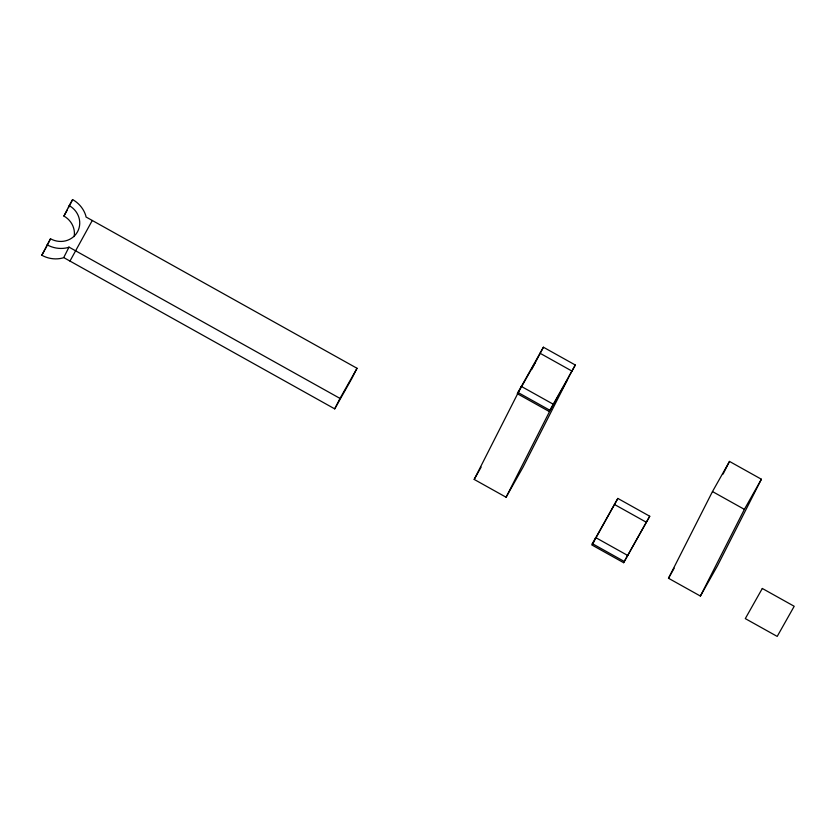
<?xml version="1.0" encoding="UTF-8"?>
<svg xmlns="http://www.w3.org/2000/svg" width="836" height="836" viewBox="0 0 836 836"><rect width="100%" height="100%" fill="white"/><g stroke="black" fill="none" stroke-linecap="round" stroke-linejoin="round"><path stroke-width="1.25" d="M518.822 391.342L519.219 390.673L474.19 479.425L506.093 497.232L551.112 408.48L549.2 411.49L517.306 393.683L517.902 392.418L521.298 386.389L553.202 404.196L552.763 405.126L575.304 365.018L543.41 347.212L520.87 387.319L521.298 386.389M549.2 411.49L553.202 404.196M649.739 516.24L623.635 562.701L591.742 544.894L592.337 543.64L595.734 537.611L627.627 555.418L627.199 556.337L649.739 516.24L617.846 498.434L595.295 538.53L595.734 537.611M623.635 562.701L627.627 555.418M41.8 255.241L50.505 238.772A20.095 19.029 26.9 0 0 77.403 231.99A20.095 19.029 26.9 0 0 69.21 205.614L72.607 199.585A27.4 25.958 26.9 0 1 85.794 215.646L86.014 216.984L357.024 368.279L351.726 378.718L334.714 408.867L63.714 257.572L62.449 258.063A27.4 25.958 26.9 0 1 41.8 255.241L44.632 250.225M45.196 249.212L50.505 238.772M74.174 236.588A20.095 19.029 26.9 0 0 63.912 216.064L69.21 205.614M68.489 207.715L72.607 199.585M63.714 257.572L69.012 247.122L340.012 398.417L334.714 408.867M69.973 261.062L92.284 220.474M531.665 369.512L543.41 347.212M668.497 578.261L712.481 491.558L729.494 461.42L761.387 479.227L717.403 565.92L700.401 596.068L668.497 578.261L674.171 568.208M723.046 474.127L729.494 461.42M700.401 596.068L744.385 509.364L761.387 479.227M575.304 365.018L569.191 376.137M617.846 498.434L592.609 543.943L593.654 541.885L593.257 542.564M568.762 377.172L523.096 467.084L506.093 497.232M63.912 216.064L67.308 210.035M340.012 398.417L357.024 368.279M518.174 392.721L535.186 362.584M474.19 479.425L481.118 467.136M550.078 410.528L567.08 380.39M69.012 247.122L67.747 247.623A27.4 25.958 26.9 0 1 47.098 244.802M540.014 353.241L571.908 371.048M712.481 491.558L744.385 509.364M517.902 392.418L549.795 410.225M614.439 504.453L646.343 522.26M592.337 543.64L624.231 561.447M762.307 588.471L745.294 618.609L777.198 636.415L794.2 606.278L762.307 588.471"/></g></svg>
